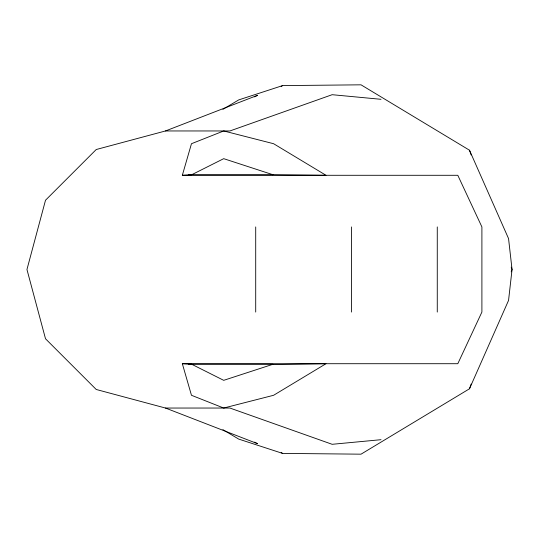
<?xml version="1.0" encoding="UTF-8"?>
<svg xmlns="http://www.w3.org/2000/svg" width="539" height="539" viewBox="0 0 539 539"><rect width="100%" height="100%" fill="white"/><g stroke="black" fill="none" stroke-linecap="round" stroke-linejoin="round"><path stroke-width="0.81" d="M325.28 364.142L273.603 395.282L223.705 408.043L191.466 395.282L182.337 363.71L457.8 363.71L481.9 312.068L481.9 226.932L457.8 175.29L182.337 175.29L191.466 143.718L223.705 130.957L273.603 143.718L325.28 174.858M222.883 429.644L238.683 439.083L282.604 453.4L361.022 454.175L469.482 388.787L471.174 384.044M511.201 271.872L512.05 269.5L508.553 238.582L469.482 150.213L361.022 84.825L282.604 85.6L238.683 99.917L222.883 109.356M469.482 388.787L508.553 300.418L512.05 269.5L511.201 267.128M281.183 86.489L282.604 85.6M254.556 96.879L257.527 95.315L165.493 130.957L96.225 149.519L45.512 200.225L26.95 269.5L45.512 338.775L96.225 389.481L165.493 408.043L257.527 443.685L254.556 442.121M271.346 364.586L325.994 363.71M381.012 439.696L332.145 444.298L229.931 408.043L165.493 408.043M182.337 175.29L191.702 174.737L223.705 158.668L272.99 174.737L325.994 175.29M165.493 130.957L229.931 130.957L332.145 94.702L381.012 99.304M188.354 174.737L272.99 174.737L271.346 174.414M188.354 364.263L272.99 364.263L223.705 380.332L191.702 364.263L182.337 363.71M281.183 452.511L282.604 453.4M469.482 150.213L471.174 154.956M437.27 226.932L437.27 312.068M351.536 226.932L351.536 312.068M255.708 226.932L255.708 312.068"/></g></svg>
